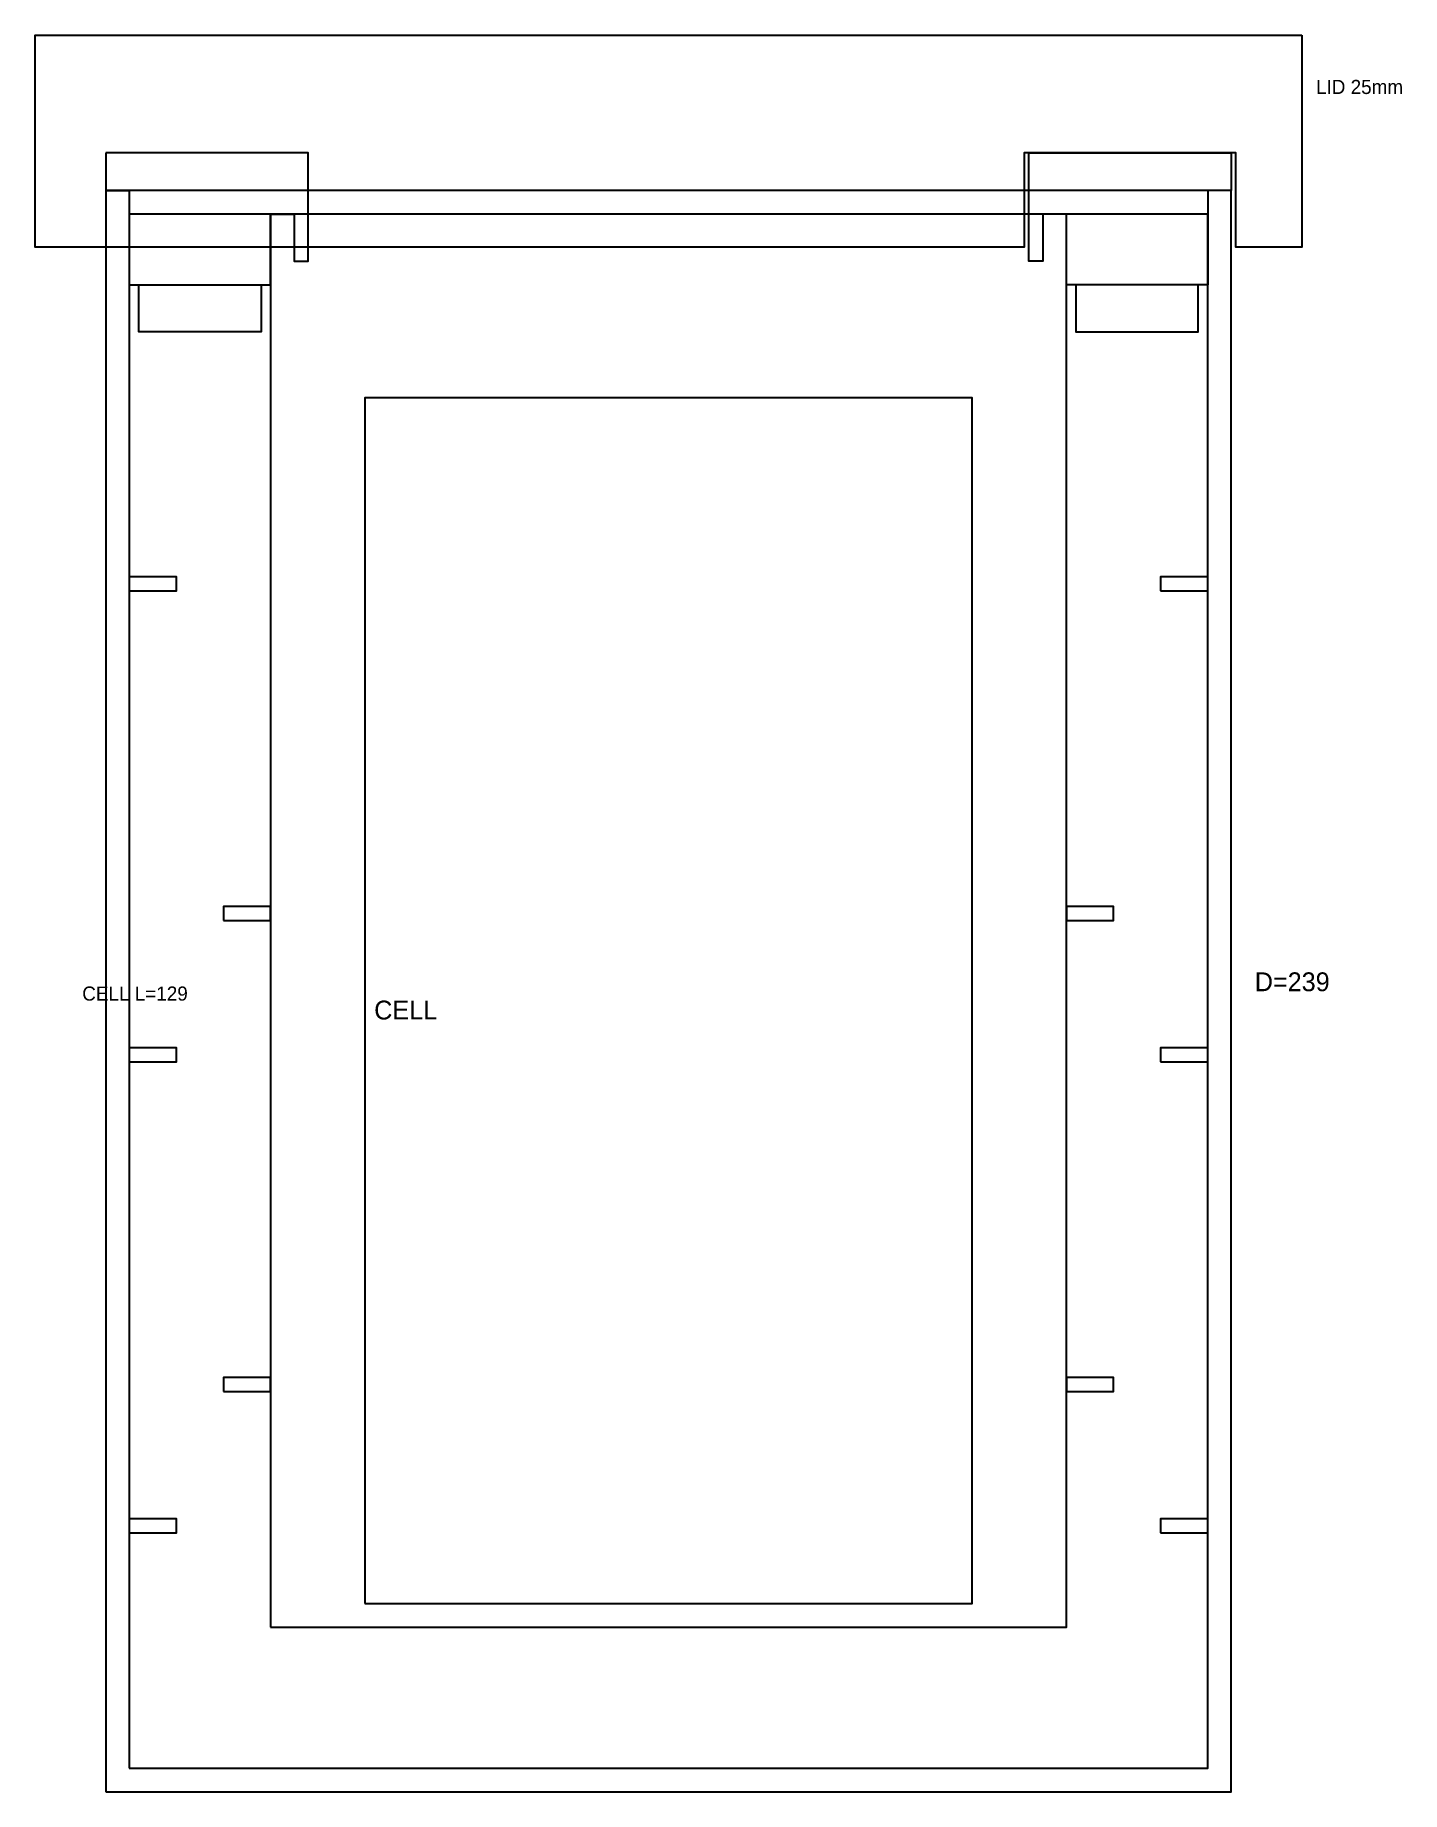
# Model space of a CAD drawing. Header units: metres. Extents: x -134 to 156, y 0 to 373.
import ezdxf

# ---------------------------------------------------------------- set-up
doc = ezdxf.new("R2010")
doc.units = ezdxf.units.M
for name, color, linetype in [('CAP', 30, 'Continuous'), ('CELLS', 6, 'Continuous'), ('DIMENSIONS', 7, 'Continuous'), ('FOAM_CAVITY', 40, 'Continuous'), ('LID', 6, 'Continuous'), ('SHELL_1', 1, 'Continuous'), ('SHELL_2', 3, 'Continuous')]:
    doc.layers.add(name, color=color, linetype=linetype)

msp = doc.modelspace()

# ---------------------------------------------------------------- linework, layer by layer
at = {"layer": 'CAP'}
for points in [[(-119.5, 348), (-119.5, 340), (-114.5, 340), (-114.5, 320), (-84.5, 320), (-84.5, 335), (-79.5, 335), (-79.5, 325), (-76.5, 325), (-76.5, 348), (-119.5, 348)], [(119.5, 348), (119.5, 340), (114.5, 340), (114.5, 320), (84.5, 320), (84.5, 335), (79.5, 335), (79.5, 325), (76.5, 325), (76.5, 348), (119.5, 348)], [(-86.5, 320), (-86.5, 310), (-112.5, 310), (-112.5, 320)], [(86.5, 320), (86.5, 310), (112.5, 310), (112.5, 320)]]:
    msp.add_lwpolyline(points, dxfattribs=at)
at = {"layer": 'CELLS'}
msp.add_lwpolyline([(-64.5, 40), (64.5, 40), (64.5, 296), (-64.5, 296)], close=True, dxfattribs=at)
at = {"layer": 'FOAM_CAVITY'}
for points in [[(-114.5, 5), (114.5, 5), (114.5, 335), (-114.5, 335)], [(-114.5, 255), (-104.5, 255), (-104.5, 258), (-114.5, 258)], [(104.5, 255), (114.5, 255), (114.5, 258), (104.5, 258)], [(-94.5, 185), (-84.5, 185), (-84.5, 188), (-94.5, 188)], [(84.5, 185), (94.5, 185), (94.5, 188), (84.5, 188)], [(-114.5, 155), (-104.5, 155), (-104.5, 158), (-114.5, 158)], [(104.5, 155), (114.5, 155), (114.5, 158), (104.5, 158)], [(-94.5, 85), (-84.5, 85), (-84.5, 88), (-94.5, 88)], [(84.5, 85), (94.5, 85), (94.5, 88), (84.5, 88)], [(-114.5, 55), (-104.5, 55), (-104.5, 58), (-114.5, 58)], [(104.5, 55), (114.5, 55), (114.5, 58), (104.5, 58)]]:
    msp.add_lwpolyline(points, close=True, dxfattribs=at)
at = {"layer": 'LID'}
msp.add_lwpolyline([(134.5, 373), (134.5, 328), (120.5, 328), (120.5, 348), (75.5, 348), (75.5, 328), (-134.5, 328), (-134.5, 373), (134.5, 373)], dxfattribs=at)
at = {"layer": 'SHELL_1'}
msp.add_lwpolyline([(-119.5, 0), (119.5, 0), (119.5, 340), (-119.5, 340)], close=True, dxfattribs=at)
at = {"layer": 'SHELL_2'}
msp.add_lwpolyline([(-84.5, 35), (84.5, 35), (84.5, 335), (-84.5, 335)], close=True, dxfattribs=at)

# ---------------------------------------------------------------- texts
at = {"layer": 'CELLS'}
for s, height, p in [('CELL L=129', 3, (-124.5, 168)), ('CELL', 4, (-62.5, 164))]:
    msp.add_text(s, height=height, dxfattribs=at).set_placement(p)
at = {"layer": 'DIMENSIONS'}
msp.add_text('D=239', height=4, dxfattribs=at).set_placement((124.5, 170))
at = {"layer": 'LID'}
msp.add_text('LID 25mm', height=3, dxfattribs=at).set_placement((137.5, 360.5))

doc.saveas('drawing.dxf')
